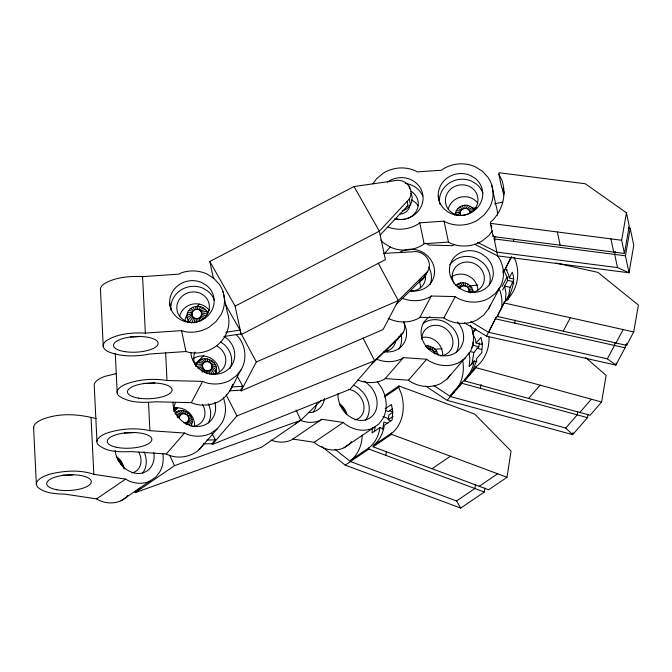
<?xml version="1.0" encoding="UTF-8"?>
<svg xmlns="http://www.w3.org/2000/svg" width="672" height="672" viewBox="0 0 672 672"><rect width="100%" height="100%" fill="white"/><g stroke="black" fill="none" stroke-linecap="round" stroke-linejoin="round"><path stroke-width="1.01" d="M196.291 322.543L196.35 318.545C190.016 318.436 191.201 308.549 197.266 309.38C203.599 309.49 202.415 319.368 196.35 318.545M207.984 373.792L208.034 370.793C214.334 370.314 212.192 360.662 206.413 361.679C200.105 362.158 202.247 371.809 208.034 370.793M465.301 286.028L465.427 283.063L462.781 282.668L460.169 282.937L455.742 285.331L460.715 287.104C463.915 283.912 470.047 287.322 468.98 291.724L470.383 292.849M464.839 208.404L464.99 205.195L467.67 205.338L472.416 207.53L474.155 209.42L469.182 210.403C466.015 205.472 457.481 210.563 460.95 215.569M183.632 422.755C189.042 424.082 190.504 415.859 185.665 414.179L185.825 411.541C182.314 409.912 177.643 410.155 174.938 413.154M119.398 461.244L119.515 459.472L117.415 457.892L118.398 460.488L120.221 462.21L121.17 464.528L123.262 466.427L123.329 468.107M383.754 429.038L379.915 427.619C378.924 435.246 375.136 442.999 369.02 447.787L350.666 460.278L350.473 461.546L345.223 465.125L321.56 446.359M372.439 427.837L372.044 432.961L379.915 427.619M476.96 361.729L474.121 360.956C472.534 375.766 458.8 384.182 450.643 395.262L450.425 396.547L447.132 400.336L425.552 386.014M455.23 214.738C455.314 209.605 460.034 205.531 464.99 205.195M410.004 204.859C409.744 209.983 404.897 213.914 399.932 214.099M334.967 449.257L350.473 461.546L368.827 449.047L369.02 447.787M374.396 431.634L375.186 426.451M384.712 395.598L398.891 385.946L474.751 414.112L511.048 451.063L507.007 477.296L488.645 489.787L373.145 446.813L373.338 445.544C379.478 440.74 383.25 432.961 384.258 425.309L392.146 419.95L392.725 411.818L391.482 404.452L385.199 408.736M382.754 429.248L383.863 421.991L387.786 423.452M391.129 420.848L388.181 419.748L388.92 414.926L392.851 412.247M484.949 487.99L484.327 492.03L385.812 455.356L386.408 451.475M373.145 446.813L391.499 434.322L391.692 433.054L393.456 431.819A43.562 35.406 55.8 0 0 401.402 393.935L398.681 387.332L398.891 385.946M475.499 484.646L474.902 488.51L456.548 500.976L350.473 461.546M434.028 385.669L450.425 396.547L461.958 383.317L462.168 382.032M585.656 357.546L606.119 375.396L601.608 402.024L590.083 415.254L464.545 380.915L464.764 379.63L476.288 366.4L478.212 365.03A43.562 38.674 41.1 0 0 488.956 337.042M482.639 342.989L481.404 344.4L476.112 342.972L475.507 339.62L472.567 333.203L472.802 331.792L475.516 328.684M471.887 364.266L473.869 352.481L478.792 346.828L479.447 342.896M464.545 380.915L476.07 367.685L476.288 366.4M588.008 414.582L587.488 417.656L480.421 388.357L481.085 384.409M573.023 432.617L572.67 434.666L447.132 400.336M577.744 411.894L577.24 414.842L565.723 428.039L450.425 396.547M490.35 223.348L490.585 222.029L492.601 220.374A43.562 40.74 -11.9 0 0 501.908 180.239L498.851 174.182L499.103 172.738L585.337 183.784L626.447 212.806L629.219 226.01L624.431 253.462L493.13 236.561L490.35 223.348L621.659 240.257L624.431 253.462M493.13 236.561L493.357 235.234M628.496 227.153L630.21 228.354L633.78 245.339L629 272.79L497.692 255.898L494.122 238.904L494.348 237.577L495.701 236.477M503.689 194.83L502.622 189.756L502.874 188.311M464.318 322.77L486.545 336.176L495.961 317.596L497.952 316.142M470.812 321.611L488.594 332.329L495.961 317.596M503.11 272.546L504.302 269.338L507.377 270.018M555.937 263.029L597.895 272.378L638.4 305.054L633.704 331.943L626.564 345.374L497.221 316.462L504.596 301.736L506.587 300.275A43.562 39.942 28 0 0 515.726 261.173L513.996 257.569M513.744 278.93L509.2 277.931L508.578 274.596L505.562 268.296L511.048 257.032M494.122 238.904L513.433 241.382L513.786 239.35M497.221 316.462L504.596 301.736M625.615 344.711L625.069 347.81L514.76 323.14L515.281 320.158M508.553 296.251L510.098 287.33L513.148 281.593L513.668 278.62M615.241 251.387L614.712 254.419L617.492 267.599L629 272.79L625.43 255.805L630.21 228.354L628.194 228.497M621.659 240.257L626.447 212.806M615.031 342.468L614.519 345.442L607.37 358.84L488.594 332.329M616.241 363.014L615.88 365.081L486.545 336.176M626.564 345.374L626.917 343.308M206.136 373.733L206.774 370.751M194.048 323.114L195.107 318.31M179.449 418.513C178.676 415.086 182.75 412.507 185.665 414.179M190.882 425.956C194.225 420.916 190.999 413.902 185.825 411.541M201.625 313.068L207.388 313.984C205.506 303.013 187.757 304.34 186.95 315.227A13.616 12.709 -12.1 0 0 184.934 320.746M211.151 369.146L214.511 374.312C223.86 361.696 198.24 350.843 196.09 366.593L202.423 365.484M197.266 309.38L198.19 306.197M432.205 349.801L432.936 347.458L427.946 345.82L425.418 345.971L428.644 349.096C431.575 348.55 434.566 350.969 434.734 353.926M208.891 362.065L209.74 359.369M507.36 300.082L508.318 295.957L505.252 301.703L505.999 293.387L504.647 286.104L507.704 280.367L507.074 277.066L504.059 270.757M508.091 299.594C511.056 290.699 516.037 281.904 512.257 272.177L509.2 277.931M204.733 372.288L205.548 370.406M191.629 323.047L193.981 317.78M466.116 208.471L467.67 205.338M383.62 253.411L412.381 251.832A13.616 12.474 28.1 0 1 422.545 253.655L425.351 255.83L427.518 258.577A13.616 12.474 28.1 0 1 427.72 271.286L398.286 300.619L383.065 329.582L241.088 390.911L240.702 390.197L242.726 386.308L237.275 376.135M241.088 390.911L256.301 361.948L398.286 300.619L378.244 263.13M502.606 289.96L504.647 286.104L510.098 287.33M202.642 381.377L166.984 380.52C153.04 378.218 138.289 379.277 125.068 384.443A32.676 11.441 -2.8 0 0 118.944 395.959C129.511 403.242 143.396 402.763 155.669 401.789L191.327 402.654L202.642 381.377L205.968 382.746A32.676 29.954 28 0 0 230.143 380.276L236.544 375.581L241.332 369.373A32.676 29.954 28 0 0 239.837 338.806L236.267 334.555M191.327 402.654C200.038 406.526 210.344 405.686 218.828 401.554C230.924 394.834 234.52 380.436 241.332 369.373M388.223 318.36A32.676 29.954 28 0 0 418.606 318.259L419.924 317.293L431.248 296.016L455.23 296.596L456.641 297.629A32.676 29.954 28 0 0 488.704 298.402L495.104 293.706L499.884 287.498A32.676 29.954 28 0 0 498.389 256.931L497.28 255.604M419.924 317.293L443.906 317.873L455.23 296.596M502.874 272.017L504.302 269.338M505.562 268.296L511.753 256.654M443.906 317.873L445.326 318.906A32.676 29.954 28 0 0 477.38 319.679L483.781 314.983L488.569 308.776L499.884 287.498M501.984 286.633L507.074 277.066M563.22 331.17L570.368 317.738L633.704 331.943M616.006 343.006L623.154 329.574M625.069 347.81L615.88 365.081L607.37 358.84M396.228 304.508L423.578 277.662L425.636 273.806M424.637 277.066L427.72 271.286M466.486 286.516L467.922 284.088L470.098 285.676L471.811 287.717L473.407 292.589L469.081 290.548M202.684 372.288L204.439 369.776M193.04 316.982L189.269 322.249L187.043 317.755L186.95 315.227L191.94 313.656M186.749 414.851L188.11 412.969M372.884 183.842L376.748 178.534L383.25 173.208A32.676 30.559 -11.9 0 1 415.8 170.982L417.236 171.881L441.588 170.218L442.924 169.117A32.676 30.559 -11.9 0 1 475.474 166.891L482.454 171.284L487.939 177.257A32.676 30.559 -11.9 0 1 489.434 207.824L484.571 214.511L478.069 219.828A32.676 30.559 -11.9 0 1 445.519 222.062L444.083 221.155L419.731 222.827L418.387 223.919A32.676 30.559 -11.9 0 1 387.752 226.968M492.282 230.874L488.964 235.427L482.462 240.752A32.676 30.559 -11.9 0 1 449.912 242.978L448.476 242.08L424.124 243.743L422.789 244.843A32.676 30.559 -11.9 0 1 390.239 247.069L383.258 242.676L380.764 239.963M127.898 495.348C120.481 504.496 106.1 504.941 96.575 498.884L64.772 494.105C55.499 493.886 45.066 493.441 37.649 487.2L36.364 484.302L33.6 427.829A32.676 11.441 -2.8 0 1 49.333 417.119C64.84 412.961 80.959 414.716 96.205 418.614M351.448 441.546L349.768 443.789L344.081 447.754A32.676 26.552 55.8 0 1 315.487 443.461L314.219 442.277L292.824 439.068L291.656 439.883A32.676 26.552 55.8 0 1 271.018 440.051M385.081 252.899L390.331 246.901M460.715 287.104L460.001 288.036L458.077 287.792M223.314 397.782A32.676 29.005 41.1 0 1 222.02 422.713L217.384 428.702L211.184 433.121A32.676 29.005 41.1 0 1 187.723 434.549L184.498 433.045L149.898 430.676C135.971 427.543 121.136 428.551 107.554 432.869A32.676 11.441 -2.8 0 0 97.675 444.209C106.554 452.55 120.246 451.903 131.645 451.626L166.244 454.003C179.012 460.522 196.518 456.448 203.767 443.663M357.832 379.957A32.676 29.005 41.1 0 0 383.914 379.495L385.19 378.588L408.458 380.184L409.836 381.276A32.676 29.005 41.1 0 0 440.941 383.41L447.14 378.991L450.215 375.026M447.14 378.991L470.03 352.044A32.676 29.005 41.1 0 0 470.509 325.189M469.778 374.262L472.87 370.272L476.532 360.73L476.734 358.487L481.69 352.808L482.37 344.602L481.043 337.302L476.112 342.972M354.094 186.682L379.352 231.202L385.409 259.678L241.189 334.614L235.141 306.138L379.352 231.202L409.298 198.971A13.616 12.726 -11.7 0 0 409.105 186.22L406.913 183.658L404.065 181.742A13.616 12.726 -11.7 0 0 393.75 180.86L354.01 186.547L209.798 261.484L213.469 278.771M198.509 309.616L200.81 306.692M203.725 443.873L211.982 443.73L212.352 444.452L350.028 389.273L371.314 364.568L397.807 338.94L403.133 332.716A13.616 12.071 41.1 0 0 403.687 321.586M211.982 443.73L215.258 439.891L211.949 433.423M212.352 444.452L236.947 415.918L374.632 360.738L401.117 335.143M166.244 454.003L184.498 433.045M199.13 449.652L217.384 428.702M371.314 364.568L374.632 360.738L363.014 337.982M398.177 338.411L403.133 332.716M385.19 378.588L403.435 357.638L426.712 359.234L428.081 360.318A32.676 29.005 41.1 0 0 459.194 362.452L465.394 358.033M408.458 380.184L426.712 359.234M472.567 333.203L475.952 329.314M471.652 347.491L473.5 345.374L472.886 342.048M474.121 360.956L469.182 366.61L469.896 358.344L468.905 352.859M528.604 398.395L540.128 385.165L601.608 402.024M579.835 412.448L591.36 399.218M587.488 417.656L572.67 434.666L565.723 428.039M196.51 307.146L199.315 304.139M380.142 235.024L407.963 205.481L407.182 201.692M195.09 364.14L203.86 355.471M173.586 411.264L177.341 407.602M174.51 410.987L177.425 408.139M140.137 488.258L134.904 491.887L135.248 492.635L261.559 447.25L295.529 423.898L297.73 421.747M321.342 400.21L300.796 420.286L295.529 423.898M201.323 371.003L203.515 368.903M210 362.695L212.083 360.704M467.309 208.849L470.207 206.136M187.841 320.149L192.368 315.991M433.205 350.591L435.053 349.129L436.716 351.246L438.119 355.328M454.054 244.684L452.735 245.658L428.753 245.078L427.342 244.045A32.676 29.954 28 0 0 425.662 243.163M431.248 296.016L429.929 296.982A32.676 29.954 28 0 1 402.158 298.25M403.435 357.638L402.158 358.546A32.676 29.005 41.1 0 1 376.958 359.352M464.764 379.63L466.687 378.26M450.643 395.262L452.575 393.893M121.094 500.816L155.845 477.061L160.087 471.408A32.676 26.552 55.8 0 0 162.884 453.692M377.269 381.57L381.57 387.786A32.676 26.552 55.8 0 1 383.065 418.354L378.832 423.998L373.145 427.963A32.676 26.552 55.8 0 1 344.551 423.671L343.283 422.486L321.888 419.278L320.72 420.092A32.676 26.552 55.8 0 1 301.006 420.613M350.666 460.278L352.43 459.052A43.562 35.406 55.8 0 0 362.225 435.078M135.248 492.635L174.485 465.671L300.796 420.286L296.058 409.945M96.575 498.884L125.647 479.094L128.612 480.816A32.676 26.552 55.8 0 0 150.167 481.026M292.824 439.068L321.888 419.278M314.219 442.277L343.283 422.486M384.502 396.984L398.681 387.332M392.431 408.929L388.5 411.6L385.577 410.525M344.081 447.754L373.145 427.963M388.181 419.748L393.154 416.371M373.338 445.544L391.692 433.054M432.079 468.703L450.433 456.204L507.007 477.296M479.22 486.276L497.574 473.777M345.223 465.125L460.732 508.091L484.327 492.03M199.643 310.145L203.196 307.81M120.221 462.21L121.271 461.521L123.262 466.427M200.332 369.44L202.843 367.844M467.519 287.272L470.098 285.676M187.043 317.755L191.99 314.857M468.359 209.513L472.416 207.53M456.834 214.83L460.186 213.326M197.988 368.424L202.474 366.685M187.648 415.766L190 414.893M173.578 408.584L176.543 407.518M210.924 363.569L214.032 362.544M200.575 310.934L205.17 309.481M472.458 208.429L476.482 207.589M494.584 203.809L502.631 202.129M455.381 213.049L460.295 212.125M116.332 373.607L104.798 376.396A32.676 11.441 -2.8 0 0 94.189 384.787L96.953 441.26M225.666 332.279L239.988 330.112L241.189 334.614M224.44 336.412L240.811 333.942M468.325 288.238L471.811 287.717M433.994 351.59L436.716 351.246M177.458 417.556L179.399 417.312M469.728 285.97L477.859 285.02M434.742 349.28L442.025 348.718M103.261 346.592L100.498 290.119A32.676 11.441 -2.8 0 1 103.664 284.155C115.164 277.032 129.385 275.99 142.59 276.62L178.794 274.142L182.036 272.622A32.676 30.559 -11.9 0 1 206.892 273.983L213.872 278.376L219.349 284.357A32.676 30.559 -11.9 0 1 220.844 314.924L215.981 321.611L209.479 326.928A32.676 30.559 -11.9 0 1 184.926 331.674L181.558 330.616L145.345 333.094C132.149 332.464 117.919 333.505 106.428 340.628A32.676 11.441 -2.8 0 0 108.814 351.952C121.766 356.992 136.29 356.656 149.747 354.01L185.951 351.532C200.584 356.362 217.753 349.213 225.246 335.84A32.676 30.559 -11.9 0 0 227.363 312.421L222.961 291.505M201.256 311.934L206.598 311.581M231.344 386.98L242.726 386.308M229.32 390.877L240.702 390.197M187.547 312.749L192.226 312.48M207.001 440.034L215.258 439.891M196.678 364.182L202.7 364.342M469.182 210.403L469.72 211.478L472.508 211.579M211.596 364.627L215.452 364.778M176.879 416.01L179.668 416.186M456.296 210.647L460.723 210.983M188.303 416.842L191.377 417.178M625.43 255.805L513.433 241.382M617.492 267.599L496.902 252.118L477.464 242.315M36.364 484.302A32.676 11.441 -2.8 0 1 52.097 473.592C65.73 470.644 80.472 469.72 93.836 474.323L125.647 479.094M468.863 289.355L472.937 290.077M511.972 282.593L514.004 283.046M504.37 303.03L570.368 317.738M495.734 318.898L514.76 323.14M507.704 280.367L513.148 281.593M188.807 310.481L192.822 311.405M197.912 362.032L203.288 363.325M175.333 413.952L180.239 415.195M476.7 348.113L481.706 349.482M476.07 367.685L540.128 385.165M461.958 383.317L480.421 388.357M473.5 345.374L478.792 346.828M470.341 351.506L473.869 352.481M434.515 352.733L437.816 353.648M120.826 463.336L122.548 463.89M211.966 365.786L216.233 367.231M389.794 410.844L392.75 411.944M391.499 434.322L450.433 456.204M368.827 449.047L385.812 455.356M382.939 416.548L388.836 418.74M201.676 314.261L206.522 316.134M457.842 208.53L461.454 209.983M465.427 283.063L467.922 284.088M188.664 418.026L192.142 419.664M176.106 412.054L181.062 414.422M199.718 360.31L204.145 362.51M474.558 244.23L497.692 255.898M190.638 308.574L193.696 310.506M212.016 366.988L216.334 369.76M201.39 315.437L205.321 317.974M457.766 283.844L461.672 286.398M223.852 336.302L227.59 339.024A22.327 20.471 28 0 1 233.453 361.906A22.327 20.471 28 0 1 213.839 374.312C202.297 374.002 191.621 364.61 190.915 352.892M220.794 342.056L224.524 344.786A22.327 20.471 28 0 1 230.042 368.491M178.282 410.962L182.095 413.902M432.936 347.458L435.053 349.129M188.714 419.219L192.251 422.184M201.961 359.125L205.212 361.948M459.9 206.842L462.428 209.185M339.578 404.569L341.586 406.442A22.327 18.144 55.8 0 1 346.147 413.851M200.794 316.512L203.557 319.225M211.739 368.13L215.746 372.17M460.169 282.937L462.815 285.97M119.515 459.472L121.271 461.521M180.743 410.5L183.263 413.683M188.446 420.344L191.68 424.57M192.923 307.171L194.771 309.842M199.928 317.411L201.583 319.872M204.498 358.554L206.413 361.679M427.946 345.82L429.845 349.02M456.548 500.976L460.732 508.091M209.798 261.484L235.141 306.138M225.666 304.895L239.988 330.112M241.088 333.505L256.301 361.948M226.17 394.8L236.947 415.918M504.244 192.578L501.623 187.387L498.851 174.182M502.622 189.756L504.37 193.217M187.874 421.336L190.05 425.771M499.078 288.674L499.943 290.472A43.562 39.942 28 0 1 501.514 308.759M169.705 455.246L174.485 465.671M33.6 427.829L33.86 428.425M462.336 205.708L463.588 208.648M198.845 318.083L199.987 320.855M462.781 282.668L464.05 285.844M210.294 369.961L212.016 374.304M183.313 410.701L184.481 413.776M187.051 422.117L187.774 424.763M610.94 238.871L613.712 252.076M557.348 231.932L560.129 245.146M491.551 184.405L495.944 205.33A32.676 30.559 -11.9 0 1 497.473 215.158M494.348 237.577L494.995 240.626M491.224 225.078L491.652 227.111M444.083 221.155L448.476 242.08M438.253 195.997C438.799 207.656 450.206 216.308 461.521 215.359A22.327 20.882 -11.9 0 0 481.438 201.062A22.327 20.882 -11.9 0 0 475.499 178.626L470.736 175.627A22.327 20.882 -11.9 0 0 438.253 195.997L439.95 204.338M419.731 222.827L424.124 243.743M181.558 330.616L185.951 351.532M169.663 303.097C170.218 314.748 181.616 323.4 192.931 322.459A22.327 20.882 -11.9 0 0 212.848 308.154A22.327 20.882 -11.9 0 0 206.917 285.726L202.146 282.719A22.327 20.882 -11.9 0 0 169.663 303.097L171.192 310.54M409.105 186.22L409.693 189.059M409.298 198.971L410.466 204.658M469.72 211.478L469.946 212.654M197.627 318.461L198.19 321.426M430.517 346.324L431.054 349.264M209.236 370.524L209.933 374.354M115.189 450.391C116.164 461.32 124.681 471.307 135.593 473.29A22.327 18.144 55.8 0 0 153.812 452.592M207.152 358.638L207.665 361.721M195.493 306.356L195.997 309.456M186.018 422.629L186.169 424.561M165.606 352.279L166.984 380.52M142.59 276.62L145.345 333.094M148.52 402.436L149.898 430.676M115.273 353.363L117.214 393.103M91.073 417.841L93.836 474.323M188.16 322.636A10.349 9.66 -12.1 0 1 188.177 320.947M411.088 193.368A13.616 12.726 -11.7 0 1 402.318 210.907M407.963 205.481A13.616 12.726 -11.7 0 1 406.644 206.632M206.304 310.985A13.616 12.709 -12.1 0 1 208.32 312.572M387.576 182.07A22.327 20.882 -11.9 0 1 422.73 194.284A22.327 20.882 -11.9 0 1 394.682 218.845M439.446 201.659A22.327 20.882 -11.9 0 1 471.92 181.289L476.692 184.288A22.327 20.882 -11.9 0 1 482.908 193.259M405.3 183.439A22.327 20.882 -11.9 0 1 422.73 196.031M461.588 215.46A16.338 15.28 -11.9 0 1 447.485 192.99A16.338 15.28 -11.9 0 1 475.558 191.747A16.338 15.28 -11.9 0 1 462.437 215.418M411.205 199.886A16.338 15.28 -11.9 0 1 418.118 205.783M448.266 209.126A16.338 15.28 -11.9 0 1 461.32 196.997A16.338 15.28 -11.9 0 1 477.901 203.398M411.037 191.243A16.338 15.28 -11.9 0 1 418.135 205.985A16.338 15.28 -11.9 0 1 406.871 218.728M405.216 219.164A16.338 15.28 -11.9 0 1 402.679 219.517M400.134 219.492A16.338 15.28 -11.9 0 1 396.799 218.87M140.952 336.37A22.327 7.82 -2.8 0 1 130.351 336.924M170.856 308.759A22.327 20.882 -11.9 0 1 203.339 288.38L208.102 291.388A22.327 20.882 -11.9 0 1 214.318 300.35M179.676 316.226A16.338 15.28 -11.9 0 1 192.73 304.097A16.338 15.28 -11.9 0 1 209.311 310.489M454.591 214.973A13.616 12.734 -11.9 0 1 456.044 212.831M338.05 393.708A22.327 18.144 55.8 0 0 338.016 396.413C338.789 407.669 347.298 418.202 358.579 420.235A22.327 18.144 55.8 0 0 376.001 410.054A22.327 18.144 55.8 0 0 370.65 386.652L366.442 382.729A22.327 18.144 55.8 0 0 364.09 381.175M353.758 385.283A22.327 18.144 55.8 0 1 358.571 388.08L362.779 392.011A22.327 18.144 55.8 0 1 365.518 420.126M324.5 398.387A22.327 18.144 55.8 0 1 308.473 412.566M348.944 389.416A16.338 13.28 55.8 0 1 363.678 404.334A16.338 13.28 55.8 0 1 354.992 419.866M316.63 403.738A22.327 18.144 55.8 0 1 313.261 412.037M339.696 403.771A16.338 13.28 55.8 0 1 346.811 414.053M73.004 474.827A22.327 7.82 -2.8 0 1 62.395 475.188M143.984 451.592A22.327 18.144 55.8 0 1 142.531 473.189M138.718 451.979A16.338 13.28 55.8 0 1 132.006 472.928M116.71 456.826A16.338 13.28 55.8 0 1 124.286 469.123M232.613 384.3A32.676 29.954 28 0 1 230.009 390.65M154.913 382.889A22.327 7.82 -2.8 0 1 143.363 383.401M217.123 346.139A16.338 14.977 28 0 1 225.54 363.031A16.338 14.977 28 0 1 211.546 374.455M196.249 366.484A16.338 14.977 28 0 1 195.048 352.069M192.982 358.89A16.338 14.977 28 0 1 209.756 357.714A16.338 14.977 28 0 1 219.366 371.633M194.636 363.644A13.616 12.466 27.5 0 1 199.231 361.595M215.678 370.306A13.616 12.466 27.5 0 1 216.376 372.75M423.578 277.662A13.616 12.474 28.1 0 1 420.84 279.527M425.922 274.075A13.616 12.474 28.1 0 1 419.815 281.45M399.546 252.487A22.327 20.471 28 0 1 433.759 266.087A22.327 20.471 28 0 1 410.323 290.699M449.778 264.894A22.327 20.471 28 0 1 478.38 259.476L483.084 262.912A22.327 20.471 28 0 1 489.25 284.936M454.272 283.718A16.338 14.977 28 0 1 462.781 262.609A16.338 14.977 28 0 1 484.042 275.36A16.338 14.977 28 0 1 469.064 292.589M490.249 305.231A32.676 29.954 28 0 1 488.569 308.776M428.711 267.078A22.327 20.471 28 0 1 430.013 284.743M419.152 280.778A16.338 14.977 28 0 1 420.361 287.692M451.542 277.015A16.338 14.977 28 0 1 468.308 275.839A16.338 14.977 28 0 1 477.918 289.758M425.443 274.94A16.338 14.977 28 0 1 410.634 291.169M134.014 432.491A22.327 7.82 -2.8 0 1 124.37 432.961M214.864 402.478A22.327 19.824 41.1 0 1 195.35 426.468C183.834 425.544 173.813 415.733 173.074 404.124A22.327 19.824 41.1 0 1 173.065 402.31M208.228 403.738A22.327 19.824 41.1 0 1 208.312 422.957M202.49 404.536A16.338 14.498 41.1 0 1 192.167 426.544M173.838 410.18A16.338 14.498 41.1 0 1 175.552 402.688M174.292 408.097A16.338 14.498 41.1 0 1 194.552 426.191M397.807 338.94A13.616 12.071 41.1 0 1 395.161 340.687M399.185 336.244A13.616 12.071 41.1 0 1 394.22 342.216M403.906 323.039A22.327 19.824 41.1 0 1 403.334 344.148A22.327 19.824 41.1 0 1 384.056 351.616M457.321 321.871A22.327 19.824 41.1 0 1 462.21 344.66A22.327 19.824 41.1 0 1 443.369 355.799C431.844 354.883 421.823 345.064 421.084 333.455A22.327 19.824 41.1 0 1 429.912 316.604M423.234 323.442A22.327 19.824 41.1 0 1 447.149 323.224L451.71 326.844A22.327 19.824 41.1 0 1 456.322 352.288M421.848 339.52A16.338 14.498 41.1 0 1 435.977 325.273A16.338 14.498 41.1 0 1 452.836 340.318A16.338 14.498 41.1 0 1 440.177 355.874M401.016 333.984A22.327 19.824 41.1 0 1 398.916 349.02M387.45 348.365A22.327 19.824 41.1 0 1 387.904 350.179M387.542 349.02A16.338 14.498 41.1 0 1 387.055 351.91M422.302 337.436A16.338 14.498 41.1 0 1 442.562 355.53M395.825 340.376A16.338 14.498 41.1 0 1 384.46 351.826M454.658 391.7A43.562 38.674 41.1 0 1 453.289 393.179M462.605 360.074A43.562 38.674 41.1 0 1 456.565 389.315M472.399 292.438C460.849 292.127 450.173 282.736 449.467 271.018A22.327 20.471 28 0 1 481.446 253.722L486.142 257.149A22.327 20.471 28 0 1 492.005 280.031A22.327 20.471 28 0 1 472.399 292.438M124.765 351.632A22.327 7.82 -2.8 0 0 158.113 343.358A22.327 7.82 -2.8 0 0 124.555 338.083A22.327 7.82 -2.8 0 0 124.765 351.632M185.606 321.023A16.338 15.28 -11.9 0 0 209.37 306.113A16.338 15.28 -11.9 0 0 184.313 294.554A16.338 15.28 -11.9 0 0 185.606 321.023M56.952 489.77A22.327 7.82 -2.8 0 0 91.274 482.076A22.327 7.82 -2.8 0 0 58.758 476.146A22.327 7.82 -2.8 0 0 56.952 489.77M138.726 398.152A22.327 7.82 -2.8 0 0 172.074 389.878A22.327 7.82 -2.8 0 0 138.508 384.602A22.327 7.82 -2.8 0 0 138.726 398.152M116.298 447.241A22.327 7.82 -2.8 0 0 151.721 440.32A22.327 7.82 -2.8 0 0 120.658 433.591A22.327 7.82 -2.8 0 0 116.298 447.241"/></g></svg>
